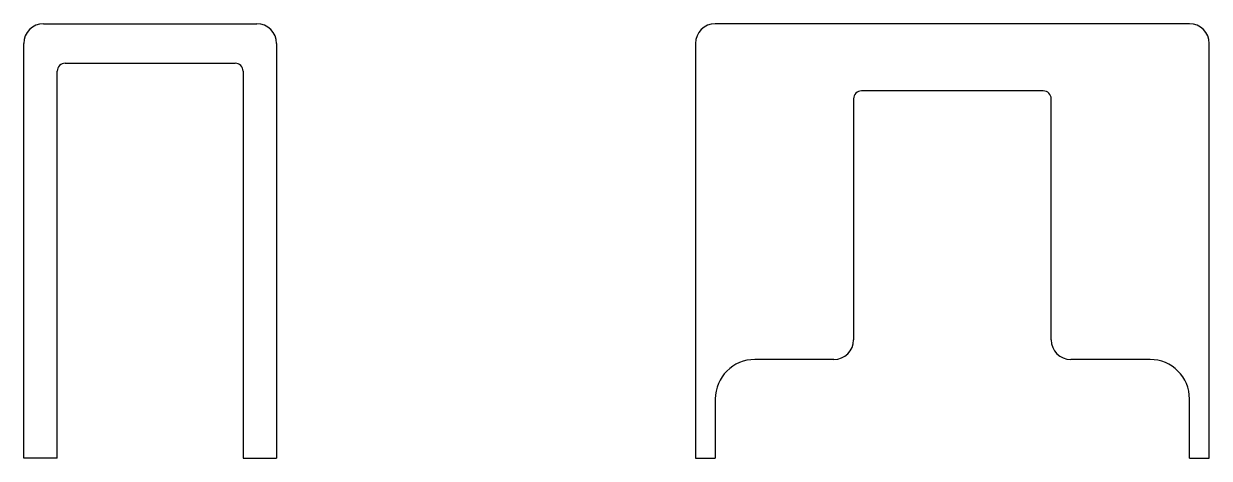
# Model space of a CAD drawing. Header units: inches. Extents: x -0.75 to 0.75, y -0.28 to 0.28.
import ezdxf

# ---------------------------------------------------------------- set-up
doc = ezdxf.new("R2010")
doc.units = ezdxf.units.IN
doc.header["$MEASUREMENT"] = 0
doc.layers.add('knobs', color=178, linetype='Continuous', lineweight=25, true_color=0x000000)

msp = doc.modelspace()

# ---------------------------------------------------------------- linework, layer by layer
at = {"layer": 'knobs'}
for p, q in [((-0.725, 0.275), (-0.455, 0.275)), ((0.725, 0.275), (0.125, 0.275)), ((-0.75, -0.275), (-0.75, 0.25)), ((-0.43, 0.25), (-0.43, -0.275)), ((0.1, 0.25), (0.1, -0.275)), ((0.75, -0.275), (0.75, 0.25)), ((-0.7075, -0.275), (-0.7075, 0.215)), ((-0.6975, 0.225), (-0.4825, 0.225)), ((-0.4725, 0.215), (-0.4725, -0.275)), ((0.54, 0.19), (0.31, 0.19)), ((0.3, 0.18), (0.3, -0.125)), ((0.55, -0.125), (0.55, 0.18)), ((0.275, -0.15), (0.175, -0.15)), ((0.675, -0.15), (0.575, -0.15)), ((0.125, -0.2), (0.125, -0.275)), ((0.725, -0.275), (0.725, -0.2)), ((-0.75, -0.275), (-0.75, -0.275)), ((-0.7075, -0.275), (-0.75, -0.275)), ((-0.4725, -0.275), (-0.43, -0.275)), ((0.1, -0.275), (0.125, -0.275)), ((0.725, -0.275), (0.75, -0.275))]:
    msp.add_line(p, q, dxfattribs=at)
for centre, radius, start, end in [((-0.725, 0.25), 0.025, 90, 180), ((-0.455, 0.25), 0.025, 0, 90), ((0.125, 0.25), 0.025, 90, 180), ((0.725, 0.25), 0.025, 0, 90), ((-0.6975, 0.215), 0.01, 90, 180), ((-0.4825, 0.215), 0.01, 0, 90), ((0.31, 0.18), 0.01, 90, 180), ((0.54, 0.18), 0.01, 0, 90), ((0.275, -0.125), 0.025, 270, 0), ((0.575, -0.125), 0.025, 180, 270), ((0.175, -0.2), 0.05, 90, 180), ((0.675, -0.2), 0.05, 0, 90)]:
    msp.add_arc(centre, radius, start, end, dxfattribs=at)

doc.saveas('drawing.dxf')
